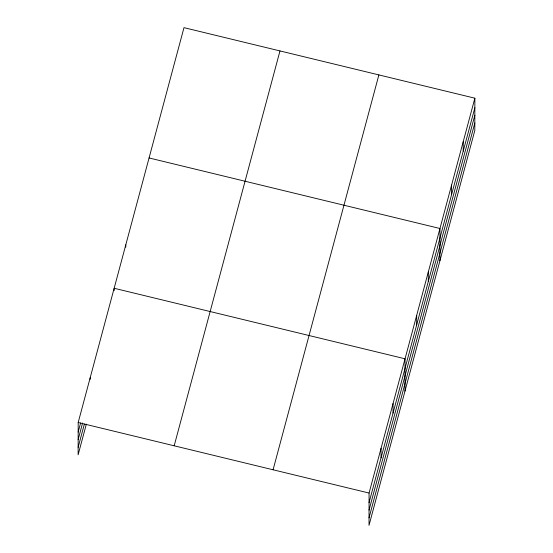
<?xml version="1.0" encoding="UTF-8"?>
<svg xmlns="http://www.w3.org/2000/svg" width="553" height="553" viewBox="0 0 553 553"><rect width="100%" height="100%" fill="white"/><g stroke="black" fill="none" stroke-linecap="round" stroke-linejoin="round"><path stroke-width="0.83" d="M474.875 98.192L369.072 493.055L369.017 525.35L474.813 130.48L474.875 98.192L183.983 27.65L78.187 422.52L78.125 454.808L86.344 424.144M90.174 379.358L90.174 377.768M114.153 290.65L114.153 288.265L405.045 358.8L404.99 391.095M125.787 247.212L125.794 244.827M381.052 457.856L381.065 448.303M393.038 413.105L393.059 403.552M416.665 324.922L416.685 315.369M428.305 281.484L428.319 271.931M439.905 260.788L439.96 228.5L149.068 157.958M451.58 194.615L451.594 185.061M463.22 151.176L463.234 141.63M78.167 432.066L80.614 422.948M78.153 439.573L82.597 422.997M78.139 447.301L84.36 424.103M174.181 445.794L279.977 50.931M273.078 469.78L378.881 74.911M369.058 502.608L474.854 107.745M369.045 510.115L474.84 115.245M369.031 517.843L474.827 122.98M78.187 422.52L369.072 493.055"/></g></svg>
